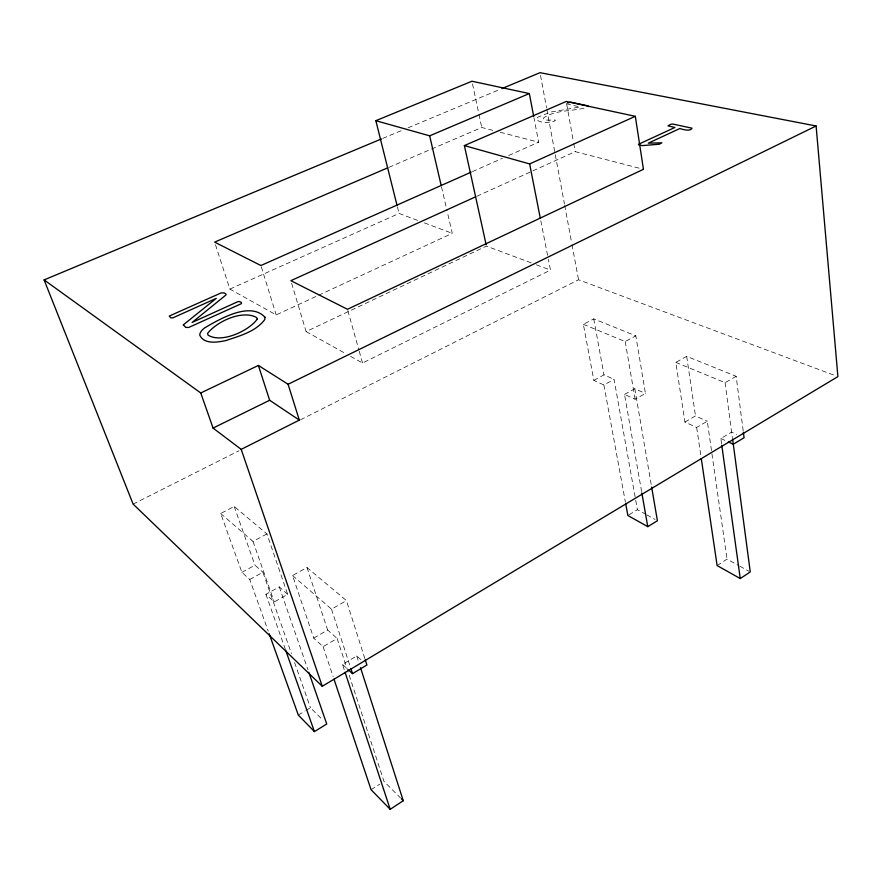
<?xml version="1.0" encoding="UTF-8"?>
<svg xmlns="http://www.w3.org/2000/svg" width="882" height="882" viewBox="0 0 882 882"><rect width="100%" height="100%" fill="white"/><g stroke="black" fill="none" stroke-linecap="round" stroke-linejoin="round"><path stroke-width="0.66" stroke-dasharray="4.41 3.31" d="M566.299 103.69L579.904 106.998L550.886 112.025L538.263 116.975A11.698 3.638 -11.8 0 0 536.554 119.632C540.842 123.414 548.02 122.653 553.389 121.551C561.007 118.122 545.274 121.815 543.632 119.004L543.433 118.001C555.318 109.754 571.514 111.518 585.053 107.924M371.09 789.732L379.679 784.164M717.121 565.571L727.033 559.144L738.653 565.549M298.303 715.059L304.929 711.046M306.032 710.374L310.453 707.695L322.9 720.175M628.932 514.845L637.41 509.708L645.646 514.25M344.212 669.681L342.492 664.455L356.747 655.954L361.818 660.475M721.608 443.955L720.848 438.519L731.564 432.114L736.569 434.363M364.839 658.556L346.417 600.598L306.969 567.512L292.548 575.538L313.727 638.116L323.099 646.704L337.133 638.469L383.979 781.386L400.373 797.813M743.195 430.901L736.161 376.305L686.681 356.361L675.821 362.403L684.928 422.07L696.67 427.45L707.287 421.221L727.033 559.144M313.727 638.116L327.641 630.013L337.133 638.469M684.928 422.07L695.49 415.929L707.287 421.221M292.548 575.538L331.511 609.175L346.417 600.598M675.821 362.403L725.081 382.689L736.161 376.305M287.697 594.402L279.263 586.872L265.912 594.314L274.247 601.954L287.697 594.402L266.926 533.93L234.182 506.466L220.687 513.511L241.9 572.33L249.738 579.518L268.238 631.148M641.611 491.572L624.522 394.408L635.117 399.259L645.448 393.46L635.823 335.855L593.751 318.898L583.355 324.322L593.862 380.374L603.894 384.971L614.07 379.381L635.481 498.958M624.522 394.408L634.797 388.686L645.448 393.46M249.738 579.518L262.902 572.286L291.435 653.529M241.9 572.33L254.964 565.208L262.902 572.286M593.862 380.374L603.983 374.85L614.07 379.381M220.687 513.511L253.002 541.405L266.926 533.93M583.355 324.322L625.206 341.555L635.823 335.855M133.116 504.096L238.934 450.801M300.464 419.821L578.548 279.781L835.32 375.644M350.54 356.328L362.546 363.02L550.489 270.079L548.395 259.418M291.644 283.276L306.12 331.588L486.456 246.122L531.273 262.891M215.462 244.744L229.882 289.109L276.187 314.907L317.399 295.812M318.645 295.238L452.257 233.333L447.328 212.066M476.875 196.256L531.625 171.406M532.871 170.843L575.174 151.649L643.452 169.289M229.882 289.109L399.061 213.433L418.057 220.544M472.41 171.615L502.409 158.297M508.66 155.519L538.648 142.2L533.996 117.879M388.907 167.337L481.737 127.493L493.644 130.58M382.744 138.397L403.041 129.919M408.112 127.791L500.7 89.104M500.259 132.289L538.648 142.2M424.396 222.903L452.257 233.333M536.399 264.809L550.489 270.079M720.848 438.519L725.831 440.791M646.815 514.901L655.05 519.443M739.811 566.189L749.094 571.316M306.12 331.588L345.744 353.66M342.492 664.455L347.508 669.052M265.912 594.314L285.129 648.711M234.182 506.466L254.964 565.208M253.002 541.405L274.247 601.954M294.599 662.558L310.453 707.695M279.263 586.872L307.928 669.67M323.099 646.704L333.131 676.604M306.969 567.512L327.641 630.013M331.511 609.175L350.419 667.2M356.747 655.954L358.842 662.47M261.293 266.816L276.187 314.907M347.839 310.596L358.875 349.911M359.239 351.223L362.546 363.02M397.429 206.928L399.061 213.433M441.485 186.808L447.02 210.732M472.509 83.878L478.661 112.951M478.937 114.274L481.737 127.493M540.798 220.754L548.13 258.084M540.523 75.378L546.564 107.869M546.818 109.225L564.447 203.974M564.701 205.33L571.745 243.234M571.999 244.59L578.548 279.781M593.751 318.898L603.983 374.85M603.894 384.971L625.393 502.034M635.724 500.303L637.41 509.708M566.707 104.186L573.487 142.156M573.73 143.512L575.174 151.649M634.797 388.686L651.412 485.706M625.206 341.555L635.117 399.259M696.67 427.45L700.881 455.884M686.681 356.361L695.49 415.929M725.081 382.689L732.292 437.549"/><path stroke-width="1.32" d="M588.151 106.645L587.985 105.862L570.786 102.169L567.666 102.94M334.002 679.206L371.09 789.732L390.197 809.323L403.261 800.713L360.517 667.685M701.289 458.596L717.121 565.571L740.252 578.548L750.262 571.955L732.589 438.861M269.164 633.728L298.303 715.059L314.411 731.586L326.737 724.012L308.821 672.26M625.647 503.379L627.863 515.485L647.774 526.653L657.41 520.744L651.644 487.051M348.511 669.967L352.524 673.65L366.89 664.995L365.247 659.846M381.476 138.926L44.1 279.914L133.116 504.096L322.261 686.284L837.9 376.603L816.104 125.983L540.016 72.677L501.968 88.575M200.754 392.975L213.069 428.079L241.205 449.368L299.329 420.108L288.083 384.265L258.382 365.446L200.754 392.975L44.1 279.914M213.069 428.079L269.649 400.263L299.329 420.108M288.083 384.265L816.104 125.983M638.458 144.317L674.928 127.46L668.005 125.861L670.574 124.34L672.635 124.02L692.061 128.188C690.518 131.848 682.723 129.456 679.868 128.529L648.292 143.16L661.93 142.796L659.361 144.207L642.339 145.607L638.733 144.979M475.63 196.818L290.862 280.674L347.475 309.284L643.452 169.289L635.316 116.314L566.233 101.474L464.384 145.585L486.158 244.788M464.384 145.585L529.641 163.931L635.316 116.314M471.164 172.166L260.896 265.526L214.624 242.131L387.65 167.878M397.098 205.627L375.842 120.691L429.666 135.828L529.332 93.558L533.731 116.534M375.842 120.691L471.947 81.232L529.332 93.558M728.323 441.937L733.306 444.219L744.066 437.726L743.361 432.268M401.332 798.783L403.261 800.713M285.581 650.001L314.411 731.586M241.205 449.368L322.261 686.284M345.071 672.293L390.197 809.323M350.849 668.49L352.524 673.65M258.382 365.446L269.649 400.263M429.666 135.828L441.176 185.485M529.641 163.931L540.28 218.097M641.842 492.917L647.774 526.653M721.796 445.311L740.252 578.548M183.324 324.852L185.705 327.398L188.726 327.454L241.183 303.761C242.925 302.449 238.835 300.938 237.655 301.754L192.089 322.47L225.968 294.974L226.035 294.169L224.204 292.901L221.217 292.879L169.267 316.054L170.832 317.851L172.949 317.818L216.277 298.348L183.324 324.852M264.964 317.2L264.809 319.471C255.945 331.643 239.65 335.877 225.979 340.529C217.645 342.26 204.415 344.675 199.839 335.358A22.667 8.765 -17.2 0 1 204.558 327.95C219.585 319.163 249.959 301.148 264.964 317.2M257.224 319.152C249.209 330.64 221.525 343.748 208.02 335.094L207.568 333.407C216.685 321.643 242.098 309.505 256.618 317.531L257.224 319.152"/></g></svg>
